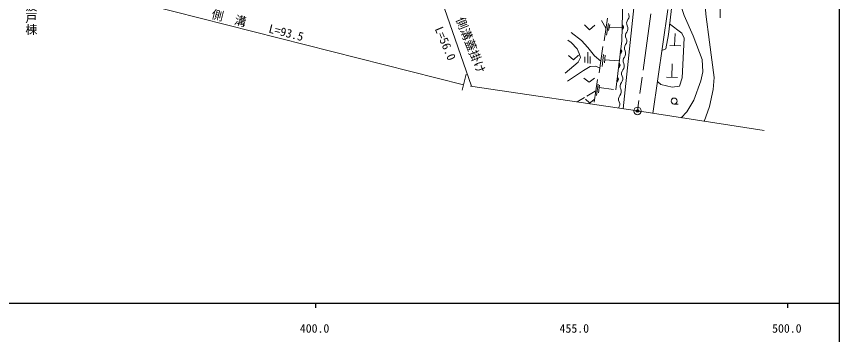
# Model space of a CAD drawing. Units: millimetres, scale not verified. Extents: x 40000 to 1265981, y 20000 to 380000.
# Drawn here: x 404714 to 579000, y 198357 to 265708 of the extents above; entities that cross this region are included whole.
import ezdxf
from ezdxf.enums import TextEntityAlignment as Align

# ---------------------------------------------------------------- set-up
doc = ezdxf.new("R2010")
doc.units = ezdxf.units.MM
doc.header["$LTSCALE"] = 1000
doc.header["$PDMODE"] = 32
doc.header["$PDSIZE"] = 500
doc.linetypes.add('CHAIN', pattern=[18.5, 12, -1.5, 3.5, -1.5])
for name, color, linetype, lineweight in [('M-BMK', 2, 'CHAIN', 13), ('M-TTL-BAND', 7, 'Continuous', 25), ('M-WORK', 1, 'Continuous', 13)]:
    doc.layers.add(name, color=color, linetype=linetype, lineweight=lineweight)
doc.layers.add('M-OTRS', color=6, linetype='Continuous')
doc.styles.add('@ＭＳ ゴシック', font='')
doc.styles.add('ＭＳ ゴシック', font='')
doc.styles.get('@ＭＳ ゴシック').set_extended_font_data('@MS Gothic')
doc.styles.get('ＭＳ ゴシック').set_extended_font_data('MS Gothic')

msp = doc.modelspace()

# ---------------------------------------------------------------- linework, layer by layer
at = {"layer": 'M-BMK'}
msp.add_line((539011, 266261), (536221, 245696), dxfattribs=at)
at = {"layer": 'M-OTRS'}
msp.add_point((536221, 245696), dxfattribs=at)
at = {"layer": 'M-TTL-BAND'}
for p, q in [((579000, 20000), (579000, 370000)), ((40000, 205000), (579000, 205000)), ((468000, 205000), (468000, 204000)), ((568000, 205000), (568000, 204000))]:
    msp.add_line(p, q, dxfattribs=at)
at = {"layer": 'M-WORK'}
for p, q in [((416648, 272210), (499372, 251264)), ((533200, 246148), (535431, 267546)), ((542670, 267149), (539440, 245195)), ((529127, 260553), (529866, 265332)), ((528597, 264879), (529543, 263242)), ((529635, 261761), (530056, 264213)), ((530107, 262705), (530343, 263977)), ((530228, 263358), (532950, 263279)), ((544083, 259547), (544220, 262099)), ((525677, 258132), (525670, 255799)), ((528111, 253797), (528912, 259368)), ((543036, 259581), (545382, 259506)), ((525047, 257147), (525054, 255984)), ((526190, 257243), (526196, 255758)), ((528712, 255090), (529035, 257645)), ((529219, 255905), (529358, 257506)), ((529273, 256524), (532352, 256301)), ((543455, 252801), (543573, 255696)), ((499078, 250084), (499919, 253460)), ((542335, 252837), (544674, 252762)), ((536221, 245696), (500885, 250979)), ((527060, 247595), (527737, 252351)), ((527521, 248950), (527903, 251400)), ((527964, 249540), (528176, 251181)), ((525516, 248857), (527270, 249873)), ((528106, 250634), (531156, 250218)), ((523463, 247604), (524982, 248580)), ((526073, 247390), (525177, 248221)), ((525881, 247242), (527065, 248160)), ((543896, 247153), (544803, 247127)), ((536221, 245696), (563022, 241526))]:
    msp.add_line(p, q, dxfattribs=at)
for points in [[(545464, 244258), (546700, 245518), (548156, 247987), (549660, 252112), (550038, 254006), (549919, 256630), (547971, 261613), (546079, 265933), (545107, 268836), (544660, 274842), (544036, 278517), (543137, 281287), (541922, 283788), (540028, 286599), (537713, 289440), (535937, 291927), (535133, 293847), (534750, 295332), (534755, 300248), (534373, 301804), (533718, 302976)], [(531602, 250203), (532872, 260521), (533126, 269409), (532248, 275057), (530294, 278904), (527724, 281828), (525965, 282734)], [(550345, 243499), (551454, 246668), (552274, 250237), (552451, 252809), (551445, 260237), (550664, 266217), (550454, 269436), (550939, 274073), (551446, 276542), (553759, 282662)], [(541398, 258500), (542207, 258841), (542752, 261874), (543806, 270531), (543791, 274757), (543051, 276725), (542168, 277843), (541713, 278154)], [(553758, 265409), (553694, 269965), (554203, 272140), (555691, 276680)], [(495310, 267400), (495317, 267404), (501039, 250956)], [(524997, 263910), (526087, 262877), (527208, 263834)], [(540429, 251915), (541164, 251332), (543565, 250763), (545120, 250932), (545658, 252686), (546076, 261143), (545625, 262138), (543027, 264131)], [(522189, 262285), (524371, 260616), (525715, 259105), (527079, 257361), (528463, 256247)], [(520870, 253686), (523625, 256041), (524148, 257010), (523887, 257857), (523440, 258826), (522178, 260227), (521470, 260688)], [(521606, 257465), (522637, 256548), (523708, 257506)], [(521405, 252041), (524799, 254234), (526184, 255134), (527384, 255181), (528249, 254757)], [(524857, 252637), (525984, 251761), (527083, 252655)]]:
    msp.add_lwpolyline(points, dxfattribs=at)
for centre, radius in [((543976, 247786), 637), ((536221, 245696), 792)]:
    msp.add_circle(centre, radius, dxfattribs=at)
for centre, radius, start, end in [((535116, 264281), 1202, 141.2519, 208.29412), ((533240, 265787), 1202, 321.2519, 28.29412), ((532689, 263473), 567, 296.43591, 60.29094), ((532689, 263473), 453, 304.3953, 52.33154), ((532689, 263473), 340, 320.02067, 36.70617), ((532998, 263141), 1202, 321.2519, 28.29412), ((534874, 261636), 1202, 141.2519, 208.29412), ((534632, 258991), 1202, 141.2519, 208.29412), ((532756, 260496), 1202, 321.2519, 28.29412), ((532339, 258372), 567, 291.05793, 54.91295), ((532339, 258372), 453, 299.01732, 46.95356), ((532339, 258372), 340, 314.64269, 31.32819), ((532514, 257851), 1202, 321.2519, 28.29412), ((534420, 256300), 1254, 140.46862, 206.06903), ((531972, 255394), 567, 291.05793, 54.91295), ((531972, 255394), 453, 299.01732, 46.95356), ((531972, 255394), 340, 314.64269, 31.32819), ((532166, 255197), 1254, 320.46862, 26.06903), ((531606, 252417), 567, 291.05793, 54.91295), ((531606, 252417), 453, 299.01732, 46.95356), ((531847, 252498), 1254, 320.46862, 26.06903), ((534101, 253600), 1254, 140.46862, 206.06903), ((531606, 252417), 340, 314.64269, 31.32819), ((533782, 250901), 1254, 140.46862, 206.06903), ((531529, 249798), 1254, 320.46862, 26.06903), ((531210, 247099), 1254, 320.46862, 26.06903), ((533464, 248201), 1254, 140.46862, 206.06903)]:
    msp.add_arc(centre, radius, start, end, dxfattribs=at)

# ---------------------------------------------------------------- texts
at = {"layer": 'M-TTL-BAND', "style": 'ＭＳ ゴシック'}
for s, p in [('400.0', (467844, 198195)), ('455.0', (522844, 198195)), ('500.0', (567844, 198195))]:
    msp.add_text(s, height=1833, dxfattribs=at).set_placement(p, align=Align.BOTTOM_CENTER)
at = {"layer": 'M-WORK'}
for s, rotation, style, p in [('町道黄波戸口芋刈黄波戸棟', 270, '@ＭＳ ゴシック', (406351, 291709)), ('側\u3000溝\u3000\u3000L=93.5', 345.791, 'ＭＳ ゴシック', (445728, 264847)), ('側溝蓋掛け', 291.692, 'ＭＳ ゴシック', (497217, 264896)), ('L=56.0', 292.889, 'ＭＳ ゴシック', (492743, 262870))]:
    msp.add_text(s, height=1833, rotation=rotation, dxfattribs=dict(at, style=style)).set_placement(p, align=Align.BOTTOM_LEFT)

doc.saveas('drawing.dxf')
